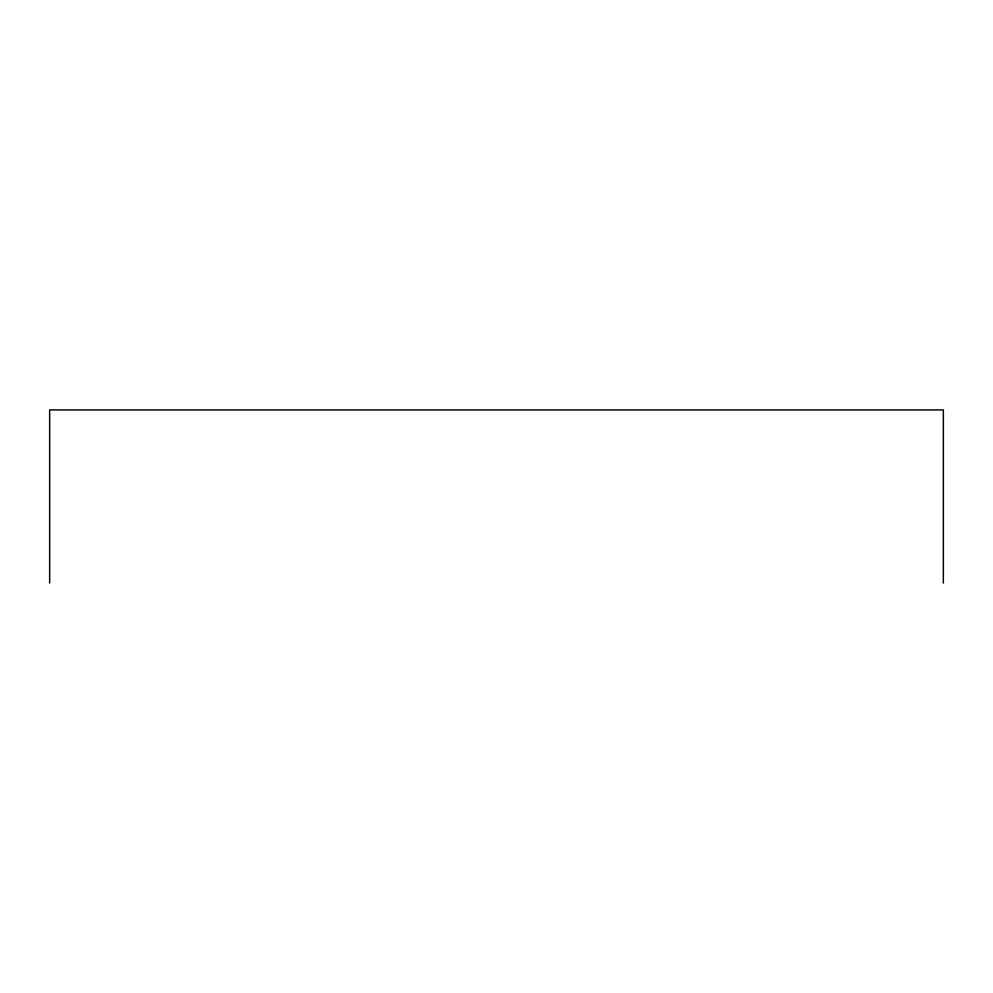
<?xml version="1.0" encoding="UTF-8"?>
<svg xmlns="http://www.w3.org/2000/svg" width="993" height="993" viewBox="0 0 993 993"><rect width="100%" height="100%" fill="white"/><g stroke="black" fill="none" stroke-linecap="round" stroke-linejoin="round"><path stroke-width="1.49" d="M943.35 583.077L943.35 409.923L49.65 409.923L49.65 583.077"/></g></svg>
